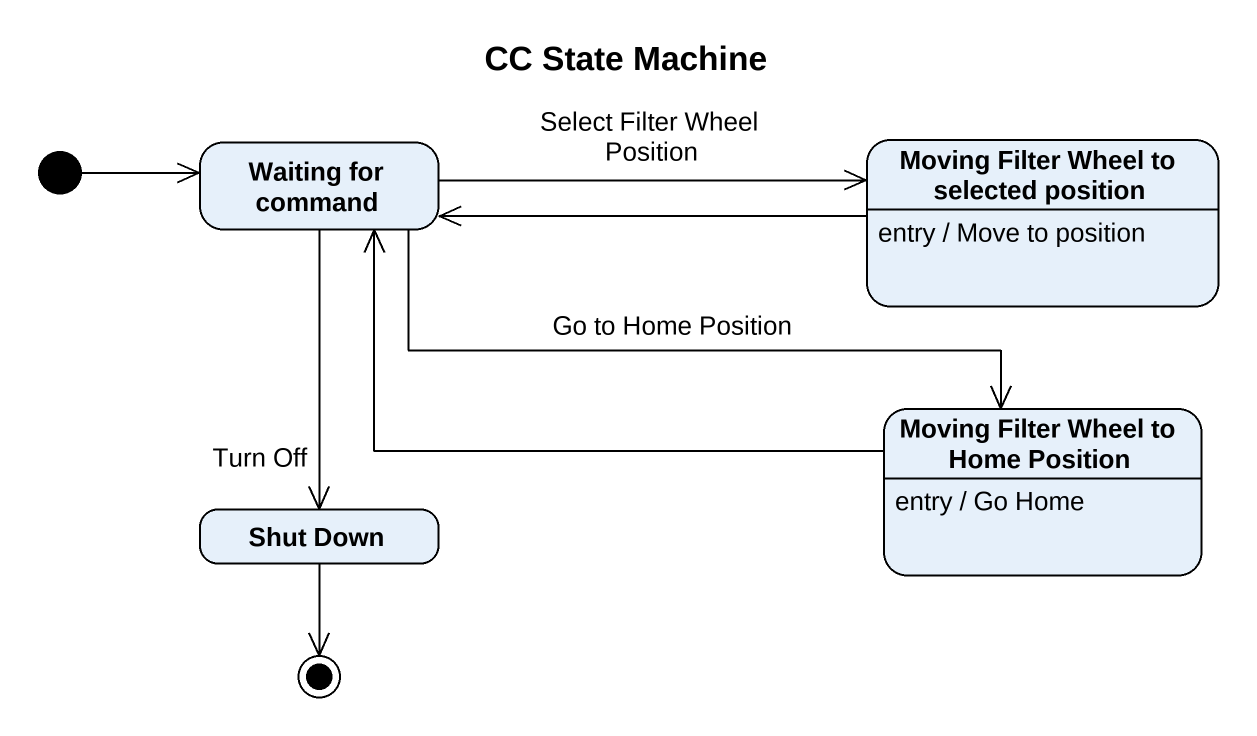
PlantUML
@startuml
title CC State Machine
hide empty description
state "Waiting for command" as Waiting_for_command
state "Moving Filter Wheel to selected position" as Moving_Filter_Wheel_to
Moving_Filter_Wheel_to : entry / Move to position
state "Shut Down" as Shut_Down
state "Moving Filter Wheel to Home Position" as Moving_Filter_Wheel_to_Home
Moving_Filter_Wheel_to_Home : entry / Go Home
[*] -right-> Waiting_for_command
Waiting_for_command -right-> Moving_Filter_Wheel_to : Select Filter Wheel Position
Waiting_for_command --> Shut_Down : Turn Off
Waiting_for_command -right-> Moving_Filter_Wheel_to_Home : Go to Home Position
Moving_Filter_Wheel_to -left-> Waiting_for_command
Moving_Filter_Wheel_to_Home -left-> Waiting_for_command
Shut_Down --> [*]
@enduml
